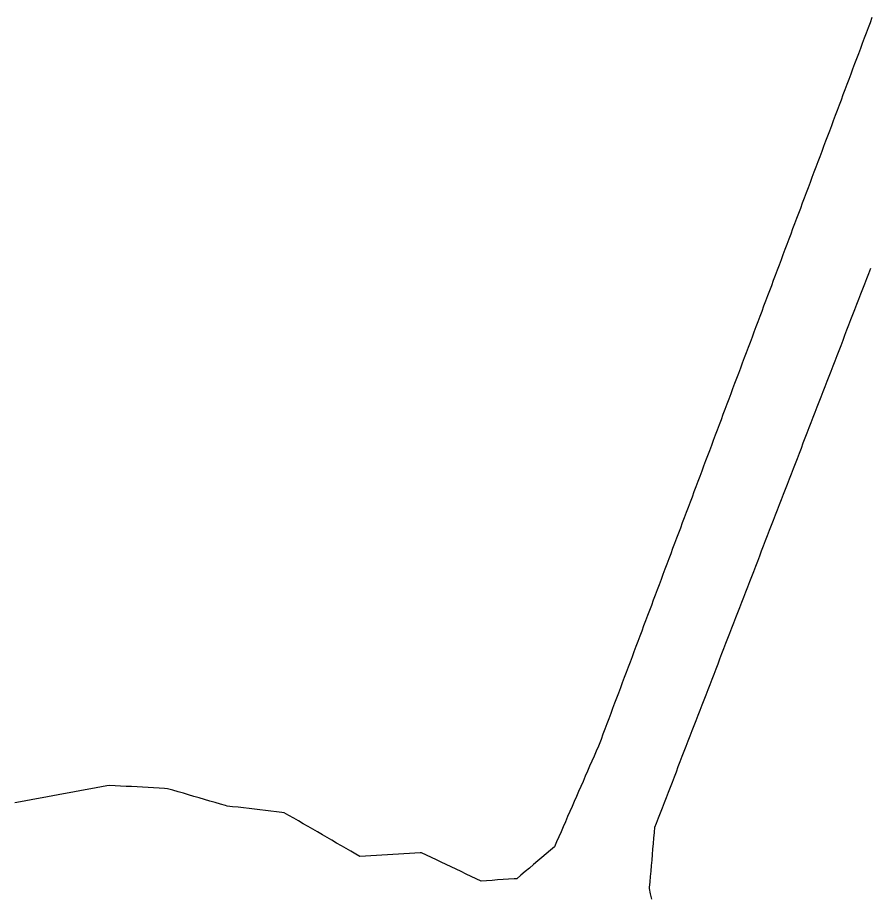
# Model space of a CAD drawing. Header units: millimetres. Extents: x 257 to 2289, y 96 to 1983.
# Drawn here: x 1754.5 to 1909.5, y 1630.9 to 1790.5 of the extents above; entities that cross this region are included whole.
import ezdxf

# ---------------------------------------------------------------- set-up
doc = ezdxf.new("R2010")
doc.units = ezdxf.units.MM
doc.layers.add('ALL_ISLANDS', color=7, linetype='Continuous')
doc.layers.add('OUTLINE_ISLAND_01', color=7, linetype='Continuous')

msp = doc.modelspace()

# ---------------------------------------------------------------- linework, layer by layer
at = {"layer": 'ALL_ISLANDS'}
for points in [[(1909.7413, 1790.5126), (1909.3897, 1789.5764), (1909.0381, 1788.6403), (1908.6865, 1787.7041), (1908.3349, 1786.768), (1907.9833, 1785.8318), (1907.6317, 1784.8957), (1907.2801, 1783.9595), (1906.9285, 1783.0234), (1906.5769, 1782.0872), (1906.2253, 1781.1511), (1905.8737, 1780.2149), (1905.5221, 1779.2788), (1905.1705, 1778.3426), (1904.8189, 1777.4065), (1904.4672, 1776.4703), (1904.1156, 1775.5342), (1903.764, 1774.598), (1903.4124, 1773.6619), (1903.0608, 1772.7257), (1902.7092, 1771.7896), (1902.3576, 1770.8534), (1902.006, 1769.9173), (1901.6544, 1768.9811), (1901.3028, 1768.045), (1900.9512, 1767.1088), (1900.5996, 1766.1727), (1900.248, 1765.2366), (1899.8964, 1764.3004), (1899.5448, 1763.3643), (1899.1932, 1762.4281), (1898.8416, 1761.492), (1898.49, 1760.5558), (1898.1384, 1759.6197), (1897.7868, 1758.6835), (1897.4351, 1757.7474), (1897.0835, 1756.8112), (1896.7319, 1755.8751), (1896.3803, 1754.9389), (1896.0287, 1754.0028), (1895.6771, 1753.0666), (1895.3255, 1752.1305), (1894.9739, 1751.1943), (1894.6223, 1750.2582), (1894.2707, 1749.322), (1893.9191, 1748.3859), (1893.5675, 1747.4497), (1893.2159, 1746.5136), (1892.8643, 1745.5774), (1892.5127, 1744.6413), (1892.1611, 1743.7051), (1891.8095, 1742.769), (1891.4579, 1741.8328), (1891.1063, 1740.8967), (1890.7547, 1739.9605), (1890.403, 1739.0244), (1890.0514, 1738.0882), (1889.6998, 1737.1521), (1889.3482, 1736.216), (1888.9966, 1735.2798), (1888.645, 1734.3437), (1888.2934, 1733.4075), (1887.9418, 1732.4714), (1887.5902, 1731.5352), (1887.2386, 1730.5991), (1886.887, 1729.6629), (1886.5354, 1728.7268), (1886.1838, 1727.7906), (1885.8322, 1726.8545), (1885.4806, 1725.9183), (1885.129, 1724.9822), (1884.7774, 1724.046), (1884.4258, 1723.1099), (1884.0742, 1722.1737), (1883.7226, 1721.2376), (1883.3709, 1720.3014), (1883.0193, 1719.3653), (1882.6677, 1718.4291), (1882.3161, 1717.493), (1881.9645, 1716.5568), (1881.6129, 1715.6207), (1881.2613, 1714.6845), (1880.9097, 1713.7484), (1880.5581, 1712.8122), (1880.2065, 1711.8761), (1879.8549, 1710.9399), (1879.5033, 1710.0038), (1879.1517, 1709.0676), (1878.8001, 1708.1315), (1878.4485, 1707.1953), (1878.0969, 1706.2592), (1877.7453, 1705.3231), (1877.3937, 1704.3869), (1877.0421, 1703.4508), (1876.6905, 1702.5146), (1876.3388, 1701.5785), (1875.9872, 1700.6423), (1875.6356, 1699.7062), (1875.284, 1698.77), (1874.9324, 1697.8339), (1874.5808, 1696.8977), (1874.2292, 1695.9616), (1873.8776, 1695.0254), (1873.526, 1694.0893), (1873.1744, 1693.1531), (1872.8228, 1692.217), (1872.4712, 1691.2808), (1872.1196, 1690.3447), (1871.768, 1689.4085), (1871.4164, 1688.4724), (1871.0648, 1687.5362), (1870.7132, 1686.6001), (1870.3616, 1685.6639), (1870.01, 1684.7278), (1869.6584, 1683.7916), (1869.3067, 1682.8555), (1868.9551, 1681.9193), (1868.6035, 1680.9832), (1868.2519, 1680.047), (1867.9003, 1679.1109), (1867.5487, 1678.1747), (1867.1971, 1677.2386), (1866.8455, 1676.3025), (1866.4939, 1675.3663), (1866.1423, 1674.4302), (1865.7907, 1673.494), (1865.4391, 1672.5579), (1865.0875, 1671.6217), (1864.7359, 1670.6856), (1864.3843, 1669.7494), (1864.0327, 1668.8133), (1863.6811, 1667.8771), (1863.3295, 1666.941), (1862.9779, 1666.0048), (1862.6263, 1665.0687), (1862.2746, 1664.1325), (1861.923, 1663.1964), (1861.5714, 1662.2602), (1861.2198, 1661.3241), (1860.8682, 1660.3879), (1860.5166, 1659.4518), (1860.165, 1658.5156), (1860.05, 1658.2524), (1859.6496, 1657.3361), (1859.2492, 1656.4198), (1858.8488, 1655.5034), (1858.4484, 1654.5871), (1858.0479, 1653.6708), (1857.6475, 1652.7544), (1857.2471, 1651.8381), (1856.8467, 1650.9218), (1856.4463, 1650.0054), (1856.0459, 1649.0891), (1855.6454, 1648.1728), (1855.245, 1647.2564), (1854.8446, 1646.3401), (1854.4442, 1645.4238), (1854.0438, 1644.5074), (1853.6434, 1643.5911), (1853.243, 1642.6748), (1852.8425, 1641.7584), (1852.4421, 1640.8421), (1852.0417, 1639.9258), (1851.3185, 1639.3171), (1850.5533, 1638.6732), (1849.7882, 1638.0293), (1849.0231, 1637.3854), (1848.258, 1636.7415), (1847.4929, 1636.0976), (1846.7278, 1635.4537), (1845.9627, 1634.8098), (1845.1976, 1634.1659), (1844.722, 1634.1336), (1843.7243, 1634.0661), (1842.7266, 1633.9985), (1841.7289, 1633.9309), (1840.7312, 1633.8633), (1839.7334, 1633.7957), (1838.7357, 1633.7282), (1838.7317, 1633.7301), (1837.8277, 1634.1577), (1836.9238, 1634.5853), (1836.0198, 1635.0129), (1835.1159, 1635.4405), (1834.2119, 1635.8682), (1833.3079, 1636.2958), (1832.404, 1636.7234), (1831.5, 1637.151), (1830.5961, 1637.5786), (1829.6921, 1638.0062), (1828.7881, 1638.4338), (1827.8842, 1638.8615), (1827.6851, 1638.8497), (1826.6868, 1638.791), (1825.6885, 1638.7322), (1824.6903, 1638.6735), (1823.692, 1638.6147), (1822.6937, 1638.5559), (1821.6955, 1638.4972), (1820.6972, 1638.4384), (1819.6989, 1638.3796), (1818.7006, 1638.3209), (1817.7024, 1638.2621), (1816.7041, 1638.2033), (1815.9471, 1638.6406), (1815.0812, 1639.1409), (1814.2153, 1639.6411), (1813.3494, 1640.1413), (1812.4835, 1640.6415), (1811.6176, 1641.1417), (1810.7517, 1641.6419), (1809.8858, 1642.1421), (1809.0199, 1642.6423), (1808.154, 1643.1426), (1807.2881, 1643.6428), (1806.4222, 1644.143), (1805.5563, 1644.6432), (1804.6904, 1645.1434), (1803.8245, 1645.6436), (1802.9586, 1646.1438), (1802.5267, 1646.1942), (1801.5334, 1646.3099), (1800.5401, 1646.4257), (1799.5469, 1646.5415), (1798.5536, 1646.6572), (1797.5603, 1646.773), (1796.567, 1646.8888), (1795.5737, 1647.0045), (1794.5805, 1647.1203), (1793.5872, 1647.2361), (1792.5939, 1647.3518), (1792.317, 1647.4322), (1791.3566, 1647.7107), (1790.3961, 1647.9892), (1789.4357, 1648.2677), (1788.4753, 1648.5463), (1787.5148, 1648.8248), (1786.5544, 1649.1033), (1785.594, 1649.3818), (1784.6335, 1649.6604), (1783.6731, 1649.9389), (1782.7127, 1650.2174), (1781.7523, 1650.4959), (1781.2187, 1650.5266), (1780.2204, 1650.5839), (1779.222, 1650.6413), (1778.2237, 1650.6987), (1777.2253, 1650.756), (1776.227, 1650.8134), (1775.2286, 1650.8707), (1774.2303, 1650.9281), (1773.2319, 1650.9855), (1772.2336, 1651.0428), (1771.2352, 1651.1002), (1770.7562, 1651.0118), (1769.7729, 1650.8302), (1768.7895, 1650.6487), (1767.8061, 1650.4671), (1766.8227, 1650.2856), (1765.8393, 1650.104), (1764.8559, 1649.9225), (1763.8726, 1649.7409), (1762.8892, 1649.5594), (1761.9058, 1649.3778), (1760.9224, 1649.1963), (1759.939, 1649.0147), (1758.9557, 1648.8332), (1757.9723, 1648.6516), (1756.9889, 1648.4701), (1756.0055, 1648.2885), (1755.0221, 1648.107), (1754.0387, 1647.9254)], [(1869.7314, 1630.4137), (1869.5249, 1631.3922), (1869.3185, 1632.3706), (1869.3358, 1632.5662), (1869.4243, 1633.5623), (1869.5128, 1634.5584), (1869.6013, 1635.5545), (1869.6898, 1636.5505), (1869.7783, 1637.5466), (1869.8668, 1638.5427), (1869.9552, 1639.5388), (1870.0437, 1640.5348), (1870.1322, 1641.5309), (1870.2207, 1642.527), (1870.3092, 1643.5231), (1870.5915, 1644.2536), (1870.952, 1645.1864), (1871.3124, 1646.1192), (1871.6729, 1647.052), (1872.0334, 1647.9847), (1872.3938, 1648.9175), (1872.7543, 1649.8503), (1873.1148, 1650.7831), (1873.4752, 1651.7158), (1873.8357, 1652.6486), (1874.1962, 1653.5814), (1874.5566, 1654.5141), (1874.9171, 1655.4469), (1875.2776, 1656.3797), (1875.638, 1657.3125), (1875.9985, 1658.2452), (1876.359, 1659.178), (1876.7194, 1660.1108), (1877.0799, 1661.0435), (1877.4404, 1661.9763), (1877.8008, 1662.9091), (1878.1613, 1663.8419), (1878.5218, 1664.7746), (1878.8822, 1665.7074), (1879.2427, 1666.6402), (1879.6031, 1667.573), (1879.9636, 1668.5057), (1880.3241, 1669.4385), (1880.6845, 1670.3713), (1881.045, 1671.304), (1881.4055, 1672.2368), (1881.7659, 1673.1696), (1882.1264, 1674.1024), (1882.4869, 1675.0351), (1882.8473, 1675.9679), (1883.2078, 1676.9007), (1883.5683, 1677.8335), (1883.9287, 1678.7662), (1884.2892, 1679.699), (1884.6497, 1680.6318), (1885.0101, 1681.5645), (1885.3706, 1682.4973), (1885.7311, 1683.4301), (1886.0915, 1684.3629), (1886.452, 1685.2956), (1886.8125, 1686.2284), (1887.1729, 1687.1612), (1887.5334, 1688.094), (1887.8939, 1689.0267), (1888.2543, 1689.9595), (1888.6148, 1690.8923), (1888.9753, 1691.825), (1889.3357, 1692.7578), (1889.6962, 1693.6906), (1890.0566, 1694.6234), (1890.4171, 1695.5561), (1890.7776, 1696.4889), (1891.138, 1697.4217), (1891.4985, 1698.3545), (1891.859, 1699.2872), (1892.2194, 1700.22), (1892.5799, 1701.1528), (1892.9404, 1702.0855), (1893.3008, 1703.0183), (1893.6613, 1703.9511), (1894.0218, 1704.8839), (1894.3822, 1705.8166), (1894.7427, 1706.7494), (1895.1032, 1707.6822), (1895.4636, 1708.6149), (1895.8241, 1709.5477), (1896.1846, 1710.4805), (1896.545, 1711.4133), (1896.9055, 1712.346), (1897.266, 1713.2788), (1897.6264, 1714.2116), (1897.9869, 1715.1444), (1898.3474, 1716.0771), (1898.7078, 1717.0099), (1899.0683, 1717.9427), (1899.4288, 1718.8754), (1899.7892, 1719.8082), (1900.1497, 1720.741), (1900.5101, 1721.6738), (1900.8706, 1722.6065), (1901.2311, 1723.5393), (1901.5915, 1724.4721), (1901.952, 1725.4049), (1902.3125, 1726.3376), (1902.6729, 1727.2704), (1903.0334, 1728.2032), (1903.3939, 1729.1359), (1903.7543, 1730.0687), (1904.1148, 1731.0015), (1904.4753, 1731.9343), (1904.8357, 1732.867), (1905.1962, 1733.7998), (1905.5567, 1734.7326), (1905.9171, 1735.6654), (1906.2776, 1736.5981), (1906.6381, 1737.5309), (1906.9985, 1738.4637), (1907.359, 1739.3964), (1907.7195, 1740.3292), (1908.0799, 1741.262), (1908.4404, 1742.1948), (1908.8009, 1743.1275), (1909.1613, 1744.0603), (1909.5218, 1744.9931)]]:
    msp.add_lwpolyline(points, dxfattribs=at)
at = {"layer": 'OUTLINE_ISLAND_01'}
for points in [[(1909.7413, 1790.5126), (1909.3897, 1789.5764), (1909.0381, 1788.6403), (1908.6865, 1787.7041), (1908.3349, 1786.768), (1907.9833, 1785.8318), (1907.6317, 1784.8957), (1907.2801, 1783.9595), (1906.9285, 1783.0234), (1906.5769, 1782.0872), (1906.2253, 1781.1511), (1905.8737, 1780.2149), (1905.5221, 1779.2788), (1905.1705, 1778.3426), (1904.8189, 1777.4065), (1904.4672, 1776.4703), (1904.1156, 1775.5342), (1903.764, 1774.598), (1903.4124, 1773.6619), (1903.0608, 1772.7257), (1902.7092, 1771.7896), (1902.3576, 1770.8534), (1902.006, 1769.9173), (1901.6544, 1768.9811), (1901.3028, 1768.045), (1900.9512, 1767.1088), (1900.5996, 1766.1727), (1900.248, 1765.2366), (1899.8964, 1764.3004), (1899.5448, 1763.3643), (1899.1932, 1762.4281), (1898.8416, 1761.492), (1898.49, 1760.5558), (1898.1384, 1759.6197), (1897.7868, 1758.6835), (1897.4351, 1757.7474), (1897.0835, 1756.8112), (1896.7319, 1755.8751), (1896.3803, 1754.9389), (1896.0287, 1754.0028), (1895.6771, 1753.0666), (1895.3255, 1752.1305), (1894.9739, 1751.1943), (1894.6223, 1750.2582), (1894.2707, 1749.322), (1893.9191, 1748.3859), (1893.5675, 1747.4497), (1893.2159, 1746.5136), (1892.8643, 1745.5774), (1892.5127, 1744.6413), (1892.1611, 1743.7051), (1891.8095, 1742.769), (1891.4579, 1741.8328), (1891.1063, 1740.8967), (1890.7547, 1739.9605), (1890.403, 1739.0244), (1890.0514, 1738.0882), (1889.6998, 1737.1521), (1889.3482, 1736.216), (1888.9966, 1735.2798), (1888.645, 1734.3437), (1888.2934, 1733.4075), (1887.9418, 1732.4714), (1887.5902, 1731.5352), (1887.2386, 1730.5991), (1886.887, 1729.6629), (1886.5354, 1728.7268), (1886.1838, 1727.7906), (1885.8322, 1726.8545), (1885.4806, 1725.9183), (1885.129, 1724.9822), (1884.7774, 1724.046), (1884.4258, 1723.1099), (1884.0742, 1722.1737), (1883.7226, 1721.2376), (1883.3709, 1720.3014), (1883.0193, 1719.3653), (1882.6677, 1718.4291), (1882.3161, 1717.493), (1881.9645, 1716.5568), (1881.6129, 1715.6207), (1881.2613, 1714.6845), (1880.9097, 1713.7484), (1880.5581, 1712.8122), (1880.2065, 1711.8761), (1879.8549, 1710.9399), (1879.5033, 1710.0038), (1879.1517, 1709.0676), (1878.8001, 1708.1315), (1878.4485, 1707.1953), (1878.0969, 1706.2592), (1877.7453, 1705.3231), (1877.3937, 1704.3869), (1877.0421, 1703.4508), (1876.6905, 1702.5146), (1876.3388, 1701.5785), (1875.9872, 1700.6423), (1875.6356, 1699.7062), (1875.284, 1698.77), (1874.9324, 1697.8339), (1874.5808, 1696.8977), (1874.2292, 1695.9616), (1873.8776, 1695.0254), (1873.526, 1694.0893), (1873.1744, 1693.1531), (1872.8228, 1692.217), (1872.4712, 1691.2808), (1872.1196, 1690.3447), (1871.768, 1689.4085), (1871.4164, 1688.4724), (1871.0648, 1687.5362), (1870.7132, 1686.6001), (1870.3616, 1685.6639), (1870.01, 1684.7278), (1869.6584, 1683.7916), (1869.3067, 1682.8555), (1868.9551, 1681.9193), (1868.6035, 1680.9832), (1868.2519, 1680.047), (1867.9003, 1679.1109), (1867.5487, 1678.1747), (1867.1971, 1677.2386), (1866.8455, 1676.3025), (1866.4939, 1675.3663), (1866.1423, 1674.4302), (1865.7907, 1673.494), (1865.4391, 1672.5579), (1865.0875, 1671.6217), (1864.7359, 1670.6856), (1864.3843, 1669.7494), (1864.0327, 1668.8133), (1863.6811, 1667.8771), (1863.3295, 1666.941), (1862.9779, 1666.0048), (1862.6263, 1665.0687), (1862.2746, 1664.1325), (1861.923, 1663.1964), (1861.5714, 1662.2602), (1861.2198, 1661.3241), (1860.8682, 1660.3879), (1860.5166, 1659.4518), (1860.165, 1658.5156), (1860.05, 1658.2524), (1859.6496, 1657.3361), (1859.2492, 1656.4198), (1858.8488, 1655.5034), (1858.4484, 1654.5871), (1858.0479, 1653.6708), (1857.6475, 1652.7544), (1857.2471, 1651.8381), (1856.8467, 1650.9218), (1856.4463, 1650.0054), (1856.0459, 1649.0891), (1855.6454, 1648.1728), (1855.245, 1647.2564), (1854.8446, 1646.3401), (1854.4442, 1645.4238), (1854.0438, 1644.5074), (1853.6434, 1643.5911), (1853.243, 1642.6748), (1852.8425, 1641.7584), (1852.4421, 1640.8421), (1852.0417, 1639.9258), (1851.3185, 1639.3171), (1850.5533, 1638.6732), (1849.7882, 1638.0293), (1849.0231, 1637.3854), (1848.258, 1636.7415), (1847.4929, 1636.0976), (1846.7278, 1635.4537), (1845.9627, 1634.8098), (1845.1976, 1634.1659), (1844.722, 1634.1336), (1843.7243, 1634.0661), (1842.7266, 1633.9985), (1841.7289, 1633.9309), (1840.7312, 1633.8633), (1839.7334, 1633.7957), (1838.7357, 1633.7282), (1838.7317, 1633.7301), (1837.8277, 1634.1577), (1836.9238, 1634.5853), (1836.0198, 1635.0129), (1835.1159, 1635.4405), (1834.2119, 1635.8682), (1833.3079, 1636.2958), (1832.404, 1636.7234), (1831.5, 1637.151), (1830.5961, 1637.5786), (1829.6921, 1638.0062), (1828.7881, 1638.4338), (1827.8842, 1638.8615), (1827.6851, 1638.8497), (1826.6868, 1638.791), (1825.6885, 1638.7322), (1824.6903, 1638.6735), (1823.692, 1638.6147), (1822.6937, 1638.5559), (1821.6955, 1638.4972), (1820.6972, 1638.4384), (1819.6989, 1638.3796), (1818.7006, 1638.3209), (1817.7024, 1638.2621), (1816.7041, 1638.2033), (1815.9471, 1638.6406), (1815.0812, 1639.1409), (1814.2153, 1639.6411), (1813.3494, 1640.1413), (1812.4835, 1640.6415), (1811.6176, 1641.1417), (1810.7517, 1641.6419), (1809.8858, 1642.1421), (1809.0199, 1642.6423), (1808.154, 1643.1426), (1807.2881, 1643.6428), (1806.4222, 1644.143), (1805.5563, 1644.6432), (1804.6904, 1645.1434), (1803.8245, 1645.6436), (1802.9586, 1646.1438), (1802.5267, 1646.1942), (1801.5334, 1646.3099), (1800.5401, 1646.4257), (1799.5469, 1646.5415), (1798.5536, 1646.6572), (1797.5603, 1646.773), (1796.567, 1646.8888), (1795.5737, 1647.0045), (1794.5805, 1647.1203), (1793.5872, 1647.2361), (1792.5939, 1647.3518), (1792.317, 1647.4322), (1791.3566, 1647.7107), (1790.3961, 1647.9892), (1789.4357, 1648.2677), (1788.4753, 1648.5463), (1787.5148, 1648.8248), (1786.5544, 1649.1033), (1785.594, 1649.3818), (1784.6335, 1649.6604), (1783.6731, 1649.9389), (1782.7127, 1650.2174), (1781.7523, 1650.4959), (1781.2187, 1650.5266), (1780.2204, 1650.5839), (1779.222, 1650.6413), (1778.2237, 1650.6987), (1777.2253, 1650.756), (1776.227, 1650.8134), (1775.2286, 1650.8707), (1774.2303, 1650.9281), (1773.2319, 1650.9855), (1772.2336, 1651.0428), (1771.2352, 1651.1002), (1770.7562, 1651.0118), (1769.7729, 1650.8302), (1768.7895, 1650.6487), (1767.8061, 1650.4671), (1766.8227, 1650.2856), (1765.8393, 1650.104), (1764.8559, 1649.9225), (1763.8726, 1649.7409), (1762.8892, 1649.5594), (1761.9058, 1649.3778), (1760.9224, 1649.1963), (1759.939, 1649.0147), (1758.9557, 1648.8332), (1757.9723, 1648.6516), (1756.9889, 1648.4701), (1756.0055, 1648.2885), (1755.0221, 1648.107), (1754.0387, 1647.9254)], [(1869.7314, 1630.4137), (1869.5249, 1631.3922), (1869.3185, 1632.3706), (1869.3358, 1632.5662), (1869.4243, 1633.5623), (1869.5128, 1634.5584), (1869.6013, 1635.5545), (1869.6898, 1636.5505), (1869.7783, 1637.5466), (1869.8668, 1638.5427), (1869.9552, 1639.5388), (1870.0437, 1640.5348), (1870.1322, 1641.5309), (1870.2207, 1642.527), (1870.3092, 1643.5231), (1870.5915, 1644.2536), (1870.952, 1645.1864), (1871.3124, 1646.1192), (1871.6729, 1647.052), (1872.0334, 1647.9847), (1872.3938, 1648.9175), (1872.7543, 1649.8503), (1873.1148, 1650.7831), (1873.4752, 1651.7158), (1873.8357, 1652.6486), (1874.1962, 1653.5814), (1874.5566, 1654.5141), (1874.9171, 1655.4469), (1875.2776, 1656.3797), (1875.638, 1657.3125), (1875.9985, 1658.2452), (1876.359, 1659.178), (1876.7194, 1660.1108), (1877.0799, 1661.0435), (1877.4404, 1661.9763), (1877.8008, 1662.9091), (1878.1613, 1663.8419), (1878.5218, 1664.7746), (1878.8822, 1665.7074), (1879.2427, 1666.6402), (1879.6031, 1667.573), (1879.9636, 1668.5057), (1880.3241, 1669.4385), (1880.6845, 1670.3713), (1881.045, 1671.304), (1881.4055, 1672.2368), (1881.7659, 1673.1696), (1882.1264, 1674.1024), (1882.4869, 1675.0351), (1882.8473, 1675.9679), (1883.2078, 1676.9007), (1883.5683, 1677.8335), (1883.9287, 1678.7662), (1884.2892, 1679.699), (1884.6497, 1680.6318), (1885.0101, 1681.5645), (1885.3706, 1682.4973), (1885.7311, 1683.4301), (1886.0915, 1684.3629), (1886.452, 1685.2956), (1886.8125, 1686.2284), (1887.1729, 1687.1612), (1887.5334, 1688.094), (1887.8939, 1689.0267), (1888.2543, 1689.9595), (1888.6148, 1690.8923), (1888.9753, 1691.825), (1889.3357, 1692.7578), (1889.6962, 1693.6906), (1890.0566, 1694.6234), (1890.4171, 1695.5561), (1890.7776, 1696.4889), (1891.138, 1697.4217), (1891.4985, 1698.3545), (1891.859, 1699.2872), (1892.2194, 1700.22), (1892.5799, 1701.1528), (1892.9404, 1702.0855), (1893.3008, 1703.0183), (1893.6613, 1703.9511), (1894.0218, 1704.8839), (1894.3822, 1705.8166), (1894.7427, 1706.7494), (1895.1032, 1707.6822), (1895.4636, 1708.6149), (1895.8241, 1709.5477), (1896.1846, 1710.4805), (1896.545, 1711.4133), (1896.9055, 1712.346), (1897.266, 1713.2788), (1897.6264, 1714.2116), (1897.9869, 1715.1444), (1898.3474, 1716.0771), (1898.7078, 1717.0099), (1899.0683, 1717.9427), (1899.4288, 1718.8754), (1899.7892, 1719.8082), (1900.1497, 1720.741), (1900.5101, 1721.6738), (1900.8706, 1722.6065), (1901.2311, 1723.5393), (1901.5915, 1724.4721), (1901.952, 1725.4049), (1902.3125, 1726.3376), (1902.6729, 1727.2704), (1903.0334, 1728.2032), (1903.3939, 1729.1359), (1903.7543, 1730.0687), (1904.1148, 1731.0015), (1904.4753, 1731.9343), (1904.8357, 1732.867), (1905.1962, 1733.7998), (1905.5567, 1734.7326), (1905.9171, 1735.6654), (1906.2776, 1736.5981), (1906.6381, 1737.5309), (1906.9985, 1738.4637), (1907.359, 1739.3964), (1907.7195, 1740.3292), (1908.0799, 1741.262), (1908.4404, 1742.1948), (1908.8009, 1743.1275), (1909.1613, 1744.0603), (1909.5218, 1744.9931)]]:
    msp.add_lwpolyline(points, dxfattribs=at)

doc.saveas('drawing.dxf')
